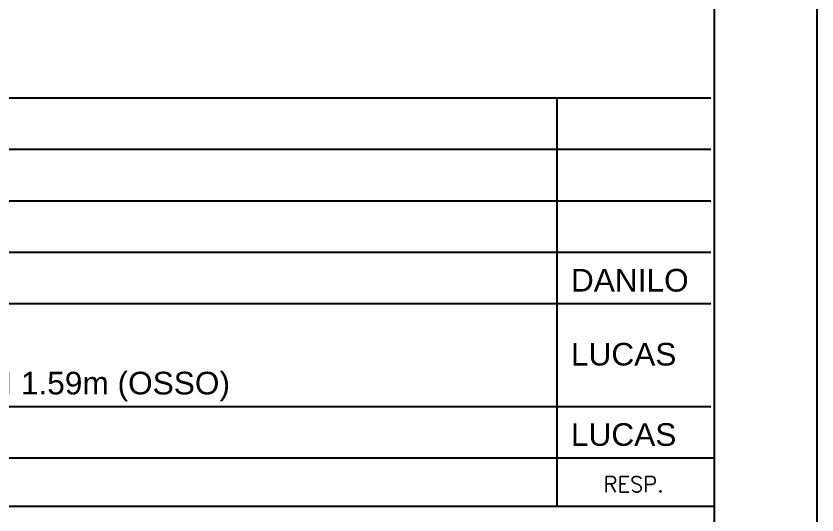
# Model space of a CAD drawing. Header units: millimetres. Extents: x -2290 to 5505, y -2157 to 2343.
# Drawn here: x 5115.6 to 5504.8, y -1432.1 to -1189.6 of the extents above; entities that cross this region are included whole.
import ezdxf

# ---------------------------------------------------------------- set-up
doc = ezdxf.new("R2010")
doc.units = ezdxf.units.MM
doc.header["$LTSCALE"] = 50
doc.layers.add('CARIMBO', color=7, linetype='Continuous')
doc.layers.add('F-MARGEM', color=1, linetype='Continuous')
doc.layers.add('TERRENO', color=3, linetype='Continuous', lineweight=30)
doc.styles.add('AR-REF', font='arial.ttf')
doc.styles.add('STYLE3', font='simplex.shx')

# ---------------------------------------------------------------- blocks, each defined once
blk = doc.blocks.new('A0-2L_900')
at = {"layer": 'F-MARGEM', "color": 2}
blk.add_lwpolyline([(155.9, 0), (0, 0), (0, 90), (155.9, 90)], close=True, dxfattribs=at)
at = {"layer": 'F-MARGEM', "color": 7}
blk.add_lwpolyline([(2.5, 89), (154.9, 89), (154.9, 1), (2.5, 1)], close=True, dxfattribs=at)

msp = doc.modelspace()

# ---------------------------------------------------------------- linework, layer by layer
at = {"layer": 'CARIMBO', "color": 1}
for p, q in [((5453.267, -1229.499), (4604.767, -1229.499)), ((5378.332, -1229.499), (5378.332, -1427.999)), ((5453.267, -1254.499), (4604.767, -1254.499)), ((5453.267, -1279.499), (4604.767, -1279.499)), ((5453.267, -1304.499), (4604.767, -1304.499)), ((5453.267, -1329.499), (4604.767, -1329.499)), ((5453.267, -1379.499), (4604.767, -1379.499))]:
    msp.add_line(p, q, dxfattribs=at)
at = {"layer": 'CARIMBO', "color": 6}
for p, q in [((5454.767, -1404.499), (4604.767, -1404.499)), ((5454.767, -1404.499), (4604.767, -1404.499)), ((5454.767, -1427.999), (4604.767, -1427.999))]:
    msp.add_line(p, q, dxfattribs=at)

# ---------------------------------------------------------------- block references
at = {"layer": 'F-MARGEM', "xscale": 50, "yscale": 50, "zscale": 50}
msp.add_blockref('A0-2L_900', (-2290.233, -2157.396), dxfattribs=at)

# ---------------------------------------------------------------- texts
at = {"layer": 'CARIMBO', "color": 2, "style": 'STYLE3'}
msp.add_text('RESP.', height=7.5, dxfattribs=at).set_placement((5401.093, -1420.946))
at = {"layer": 'CARIMBO', "color": 3, "style": 'AR-REF'}
for tag, p in [('DANILO', (5385.23, -1323.513)), ('LUCAS', (5385.23, -1359.465)), ('LUCAS', (5385.23, -1398.513))]:
    msp.add_attdef(tag, p, '', height=11, dxfattribs=at)
at = {"layer": 'TERRENO', "linetype": 'ByBlock', "style": 'AR-REF'}
msp.add_text('DESLOCADA V1440 PARA MANTER SHAFT COM 1.59m (OSSO)', height=11, dxfattribs=at).set_placement((4760.243, -1373.51))

doc.saveas('drawing.dxf')
